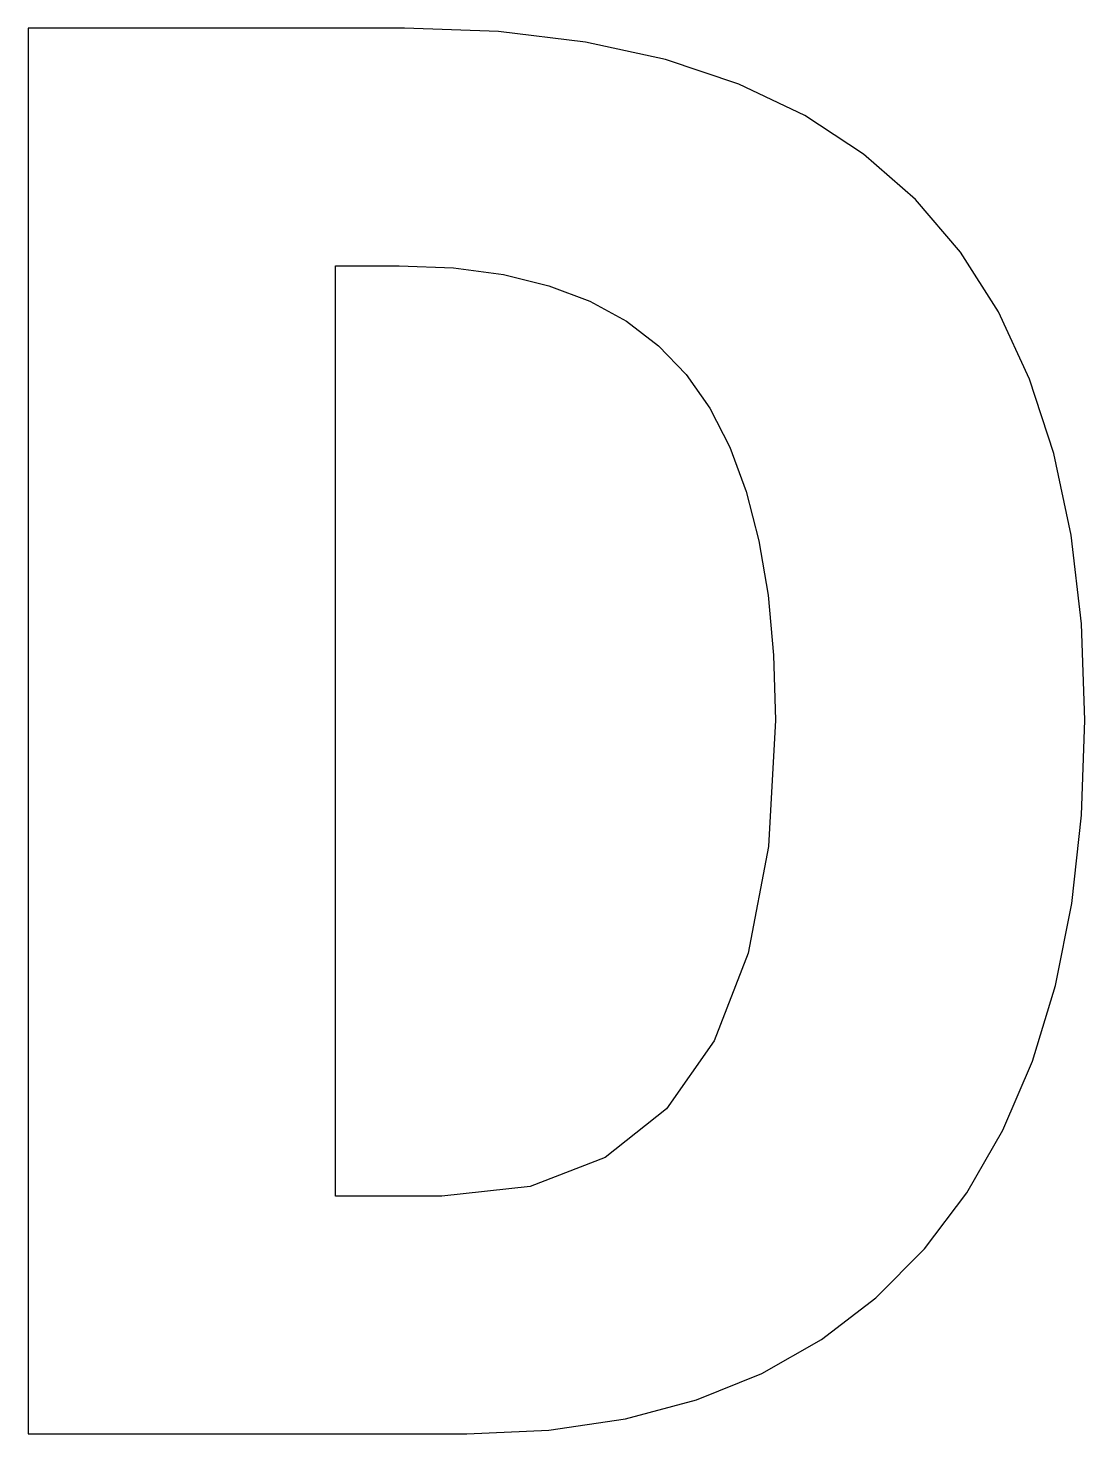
# Model space of a CAD drawing. Header units: metres. Extents: x -30 to 35.4, y -84.9 to 2.
import ezdxf

# ---------------------------------------------------------------- set-up
doc = ezdxf.new("R2010")
doc.units = ezdxf.units.M

msp = doc.modelspace()

# ---------------------------------------------------------------- linework, layer by layer
for p, q in [((-6.70868, 1.99879), (-29.9647, 1.99879)), ((-29.9647, 1.99879), (-29.9647, -84.9062)), ((-0.8889, 1.78252), (-6.70868, 1.99879)), ((4.49564, 1.13371), (-0.8889, 1.78252)), ((9.44499, 0.05235), (4.49564, 1.13371)), ((13.9591, -1.46152), (9.44499, 0.05235)), ((18.038, -3.40796), (13.9591, -1.46152)), ((21.6817, -5.78693), (18.038, -3.40796)), ((24.8902, -8.59845), (21.6817, -5.78693)), ((27.6677, -11.8504), (24.8902, -8.59845)), ((30.0179, -15.5507), (27.6677, -11.8504)), ((-10.9609, -70.2183), (-10.9609, -12.6891)), ((-10.9609, -12.6891), (-7.03073, -12.6891)), ((-7.03073, -12.6891), (-3.67102, -12.8265)), ((-3.67102, -12.8265), (-0.58609, -13.2387)), ((-0.58609, -13.2387), (2.22408, -13.9258)), ((2.22408, -13.9258), (4.75949, -14.8876)), ((4.75949, -14.8876), (7.02014, -16.1242)), ((31.9408, -19.6992), (30.0179, -15.5507)), ((7.02014, -16.1242), (9.00603, -17.6356)), ((9.00603, -17.6356), (10.7171, -19.4218)), ((10.7171, -19.4218), (12.1785, -21.5062)), ((33.4363, -24.2962), (31.9408, -19.6992)), ((12.1785, -21.5062), (13.415, -23.9127)), ((13.415, -23.9127), (14.4267, -26.6413)), ((34.5046, -29.3414), (33.4363, -24.2962)), ((14.4267, -26.6413), (15.2136, -29.692)), ((35.1456, -34.835), (34.5046, -29.3414)), ((15.2136, -29.692), (15.7756, -33.0649)), ((15.7756, -33.0649), (16.1128, -36.7598)), ((35.3592, -40.7768), (35.1456, -34.835)), ((16.1128, -36.7598), (16.2253, -40.7768)), ((16.2253, -40.7768), (15.8045, -48.5878)), ((35.1567, -46.6506), (35.3592, -40.7768)), ((34.5493, -52.1234), (35.1567, -46.6506)), ((15.8045, -48.5878), (14.5424, -55.1971)), ((33.5368, -57.1952), (34.5493, -52.1234)), ((14.5424, -55.1971), (12.4388, -60.6048)), ((32.1194, -61.8659), (33.5368, -57.1952)), ((12.4388, -60.6048), (9.49382, -64.8107)), ((30.2971, -66.1356), (32.1194, -61.8659)), ((9.49382, -64.8107), (5.7074, -67.8149)), ((28.0697, -70.0043), (30.2971, -66.1356)), ((5.7074, -67.8149), (1.07954, -69.6174)), ((-4.38972, -70.2183), (-10.9609, -70.2183)), ((1.07954, -69.6174), (-4.38972, -70.2183)), ((25.4374, -73.472), (28.0697, -70.0043)), ((22.4306, -76.5056), (25.4374, -73.472)), ((19.0795, -79.0725), (22.4306, -76.5056)), ((15.3838, -81.1726), (19.0795, -79.0725)), ((11.3438, -82.8061), (15.3838, -81.1726)), ((6.95923, -83.9728), (11.3438, -82.8061)), ((2.23026, -84.6729), (6.95923, -83.9728)), ((-29.9647, -84.9062), (-2.84312, -84.9062)), ((-2.84312, -84.9062), (2.23026, -84.6729))]:
    msp.add_line(p, q)

doc.saveas('drawing.dxf')
